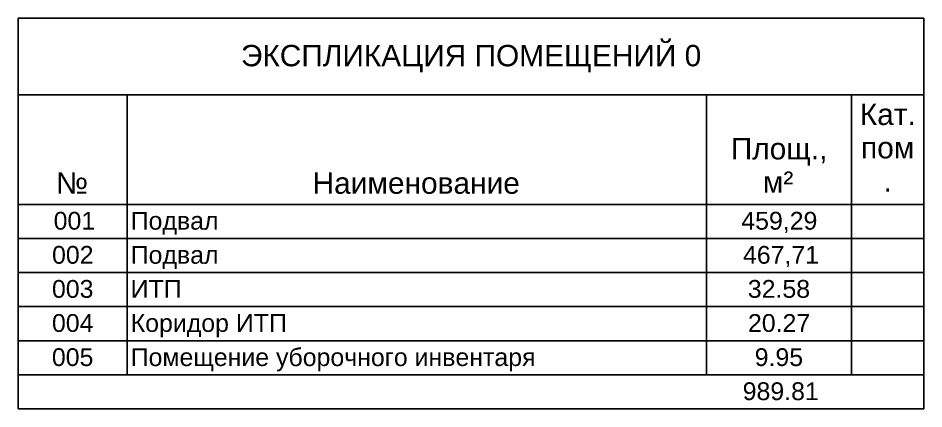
# Model space of a CAD drawing. Header units: millimetres. Extents: x -3463 to 813393, y -106315 to 159215.
# Drawn here: x 32659 to 45164, y 72377 to 77778 of the extents above; entities that cross this region are included whole.
import ezdxf

# ---------------------------------------------------------------- set-up
doc = ezdxf.new("R2010")
doc.units = ezdxf.units.MM
doc.layers.add('PLANS_', color=252, linetype='Continuous')
doc.styles.add('Arial_5', font='arial.ttf', dxfattribs={"height": 2.950599})
doc.styles.add('Arial_6', font='arial.ttf', dxfattribs={"height": 2.458832})

# ---------------------------------------------------------------- blocks, each defined once
blk = doc.blocks.new('A$C7d317095')
at = {"layer": 'PLANS_'}
for p, q in [((-5247, 2907), (-5247, 1848)), ((7259, 2907), (-5247, 2907)), ((7259, 1848), (7259, 2907)), ((-5247, 1848), (-5247, -2495)), ((-5247, 1848), (7259, 1848)), ((-3740, 1848), (-3740, 332)), ((4256, 1848), (4256, 332)), ((6259, 1848), (6259, 332)), ((7259, 1848), (7259, -2495)), ((-3740, 332), (-5247, 332)), ((4256, 332), (-3740, 332)), ((-3740, 332), (-3740, -139)), ((6259, 332), (4256, 332)), ((4256, 332), (4256, -139)), ((7259, 332), (6259, 332)), ((6259, 332), (6259, -139)), ((-3740, -139), (-5247, -139)), ((4256, -139), (-3740, -139)), ((-3740, -139), (-3740, -610)), ((6259, -139), (4256, -139)), ((4256, -139), (4256, -610)), ((7259, -139), (6259, -139)), ((6259, -139), (6259, -610)), ((-3740, -610), (-5247, -610)), ((4256, -610), (-3740, -610)), ((-3740, -610), (-3740, -1081)), ((6259, -610), (4256, -610)), ((4256, -610), (4256, -1081)), ((7259, -610), (6259, -610)), ((6259, -610), (6259, -1081)), ((-3740, -1081), (-5247, -1081)), ((4256, -1081), (-3740, -1081)), ((-3740, -1081), (-3740, -1553)), ((6259, -1081), (4256, -1081)), ((4256, -1081), (4256, -1553)), ((7259, -1081), (6259, -1081)), ((6259, -1081), (6259, -1553)), ((-3740, -1553), (-5247, -1553)), ((4256, -1553), (-3740, -1553)), ((-3740, -1553), (-3740, -2024)), ((6259, -1553), (4256, -1553)), ((4256, -1553), (4256, -2024)), ((7259, -1553), (6259, -1553)), ((6259, -1553), (6259, -2024)), ((-3740, -2024), (-5247, -2024)), ((4256, -2024), (-3740, -2024)), ((6259, -2024), (4256, -2024)), ((7259, -2024), (6259, -2024)), ((7259, -2495), (-5247, -2495))]:
    blk.add_line(p, q, dxfattribs=at)
at = {"layer": 'PLANS_', "lineweight": -3}
for s, height, style, p in [('ЭКСПЛИКАЦИЯ ПОМЕЩЕНИЙ 0', 295.06, 'Arial_5', (-2170, 2241)), ('Кат.', 295.1, 'Arial_5', (6374, 1429)), ('Площ.,', 295.1, 'Arial_5', (4593, 954)), ('пом', 295.1, 'Arial_5', (6391, 968)), ('№', 295, 'Arial_5', (-4722, 479)), ('Наименование', 295.06, 'Arial_5', (-1181, 479)), ('²', 295, 'Arial_5', (5320, 492)), ('м', 295, 'Arial_5', (5036, 492)), ('.', 295, 'Arial_5', (6701, 506)), ('001', 245.9, 'Arial_6', (-4756, -17)), ('Подвал', 245.9, 'Arial_6', (-3692, -17)), ('459,29', 245.9, 'Arial_6', (4738, -17)), ('002', 245.9, 'Arial_6', (-4778, -488)), ('Подвал', 245.9, 'Arial_6', (-3692, -488)), ('467,71', 245.9, 'Arial_6', (4761, -488)), ('003', 245.9, 'Arial_6', (-4779, -959)), ('ИТП', 245.9, 'Arial_6', (-3692, -959)), ('32.58', 245.9, 'Arial_6', (4828, -959)), ('004', 245.9, 'Arial_6', (-4779, -1430)), ('Коридор ИТП', 245.88, 'Arial_6', (-3692, -1430)), ('20.27', 245.9, 'Arial_6', (4830, -1430)), ('005', 245.9, 'Arial_6', (-4780, -1902)), ('Помещение уборочного инвентаря', 245.88, 'Arial_6', (-3692, -1902)), ('9.95', 245.9, 'Arial_6', (4923, -1902)), ('989.81', 245.9, 'Arial_6', (4757, -2373))]:
    blk.add_text(s, height=height, dxfattribs=dict(at, style=style)).set_placement(p)

msp = doc.modelspace()

# ---------------------------------------------------------------- block references
at = {"layer": 'PLANS_', "lineweight": -3}
msp.add_blockref('A$C7d317095', (37905, 74871), dxfattribs=at)

doc.saveas('drawing.dxf')
